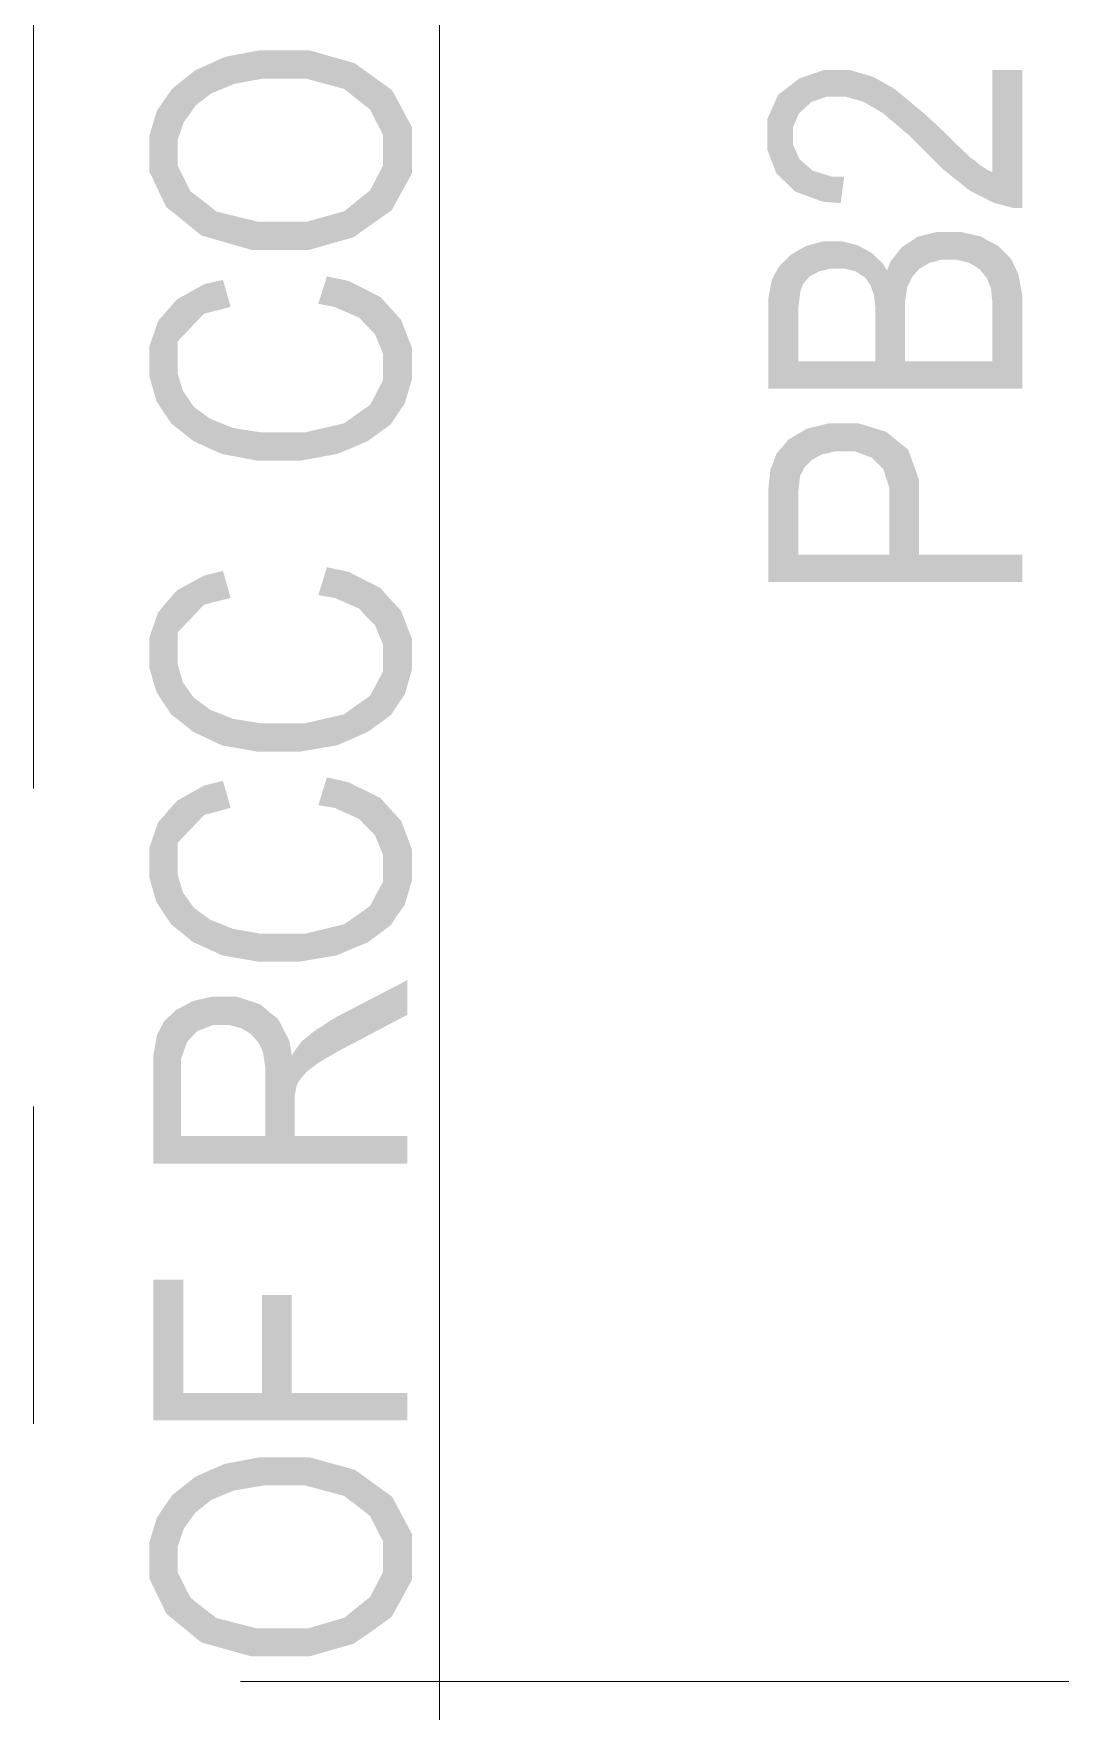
# Model space of a CAD drawing. Header units: millimetres. Extents: x 51.5 to 74.8, y 0.8 to 17.2.
# Drawn here: x 52.957 to 53.274, y 8.166 to 8.684 of the extents above; entities that cross this region are included whole.
import ezdxf

# ---------------------------------------------------------------- set-up
doc = ezdxf.new("R2010")
doc.units = ezdxf.units.MM
doc.layers.add('PDF_Geomertry', color=7, linetype='Continuous')
doc.layers.add('PDF_Solid Fills', color=7, linetype='Continuous')

msp = doc.modelspace()

# ---------------------------------------------------------------- hatches: boundary and pattern name
at = {"layer": 'PDF_Solid Fills', "transparency": 33554559}
h = msp.add_hatch(color=256, dxfattribs=at)
h.paths.add_polyline_path([(53.03385, 8.61717), (53.02385, 8.61717), (53.00843, 8.62161), (53.00301, 8.62606), (52.9976, 8.63036), (52.99232, 8.64147), (52.99232, 8.648), (52.99232, 8.65231), (52.99468, 8.66009), (52.99704, 8.66356), (52.99954, 8.66703), (53.00649, 8.67259), (53.01107, 8.67467), (53.01565, 8.67675), (53.02663, 8.67884), (53.03288, 8.67884), (53.04163, 8.67884), (53.05579, 8.67481), (53.06135, 8.67078), (53.06732, 8.66647), (53.07343, 8.65508), (53.07343, 8.648), (53.07343, 8.64078), (53.06718, 8.62939), (53.06107, 8.62509), (53.05538, 8.62106), (53.04176, 8.61717)])
h.paths.add_polyline_path([(53.03399, 8.62592), (53.04121, 8.62592), (53.0526, 8.62911), (53.05649, 8.63231), (53.06051, 8.6355), (53.06454, 8.64328), (53.06454, 8.64786), (53.06454, 8.65259), (53.06051, 8.6605), (53.05649, 8.6637), (53.05246, 8.66689), (53.04051, 8.67009), (53.03274, 8.67009), (53.0276, 8.67009), (53.01857, 8.66842), (53.01454, 8.66675), (53.01149, 8.6655), (53.00663, 8.66175), (53.00482, 8.65911), (53.00301, 8.65661), (53.00107, 8.65106), (53.00107, 8.64814), (53.00107, 8.64328), (53.0051, 8.63522), (53.00913, 8.63217), (53.01315, 8.62897), (53.02565, 8.62592)])
for points in [[(53.2526, 8.67272), (53.2619, 8.67272), (53.2619, 8.63009), (53.25913, 8.63009), (53.25288, 8.63175), (53.2494, 8.63356), (53.24579, 8.63536), (53.2376, 8.64189), (53.23288, 8.64661), (53.22732, 8.65217), (53.21885, 8.65939), (53.21579, 8.6612), (53.21288, 8.66286), (53.20718, 8.66453), (53.20454, 8.66453), (53.20163, 8.66453), (53.19676, 8.66286), (53.19482, 8.66106), (53.19288, 8.65925), (53.19107, 8.65495), (53.19107, 8.65245), (53.19107, 8.64967), (53.19315, 8.64509), (53.1951, 8.64342), (53.19718, 8.64161), (53.20301, 8.63981), (53.2069, 8.63981), (53.20579, 8.63161), (53.20024, 8.63203), (53.19163, 8.63522), (53.18885, 8.638), (53.18593, 8.64078), (53.18315, 8.64814), (53.18315, 8.65272), (53.18315, 8.65758), (53.18649, 8.66509), (53.18982, 8.66759), (53.19301, 8.67009), (53.20065, 8.67272), (53.20482, 8.67272), (53.20857, 8.67272), (53.21579, 8.67064), (53.21926, 8.6687), (53.2226, 8.66675), (53.23176, 8.65911), (53.2376, 8.6537), (53.24121, 8.65009), (53.24607, 8.6455), (53.24746, 8.64453), (53.24871, 8.64342), (53.25135, 8.64175), (53.2526, 8.6412)], [(53.04454, 8.6005), (53.04718, 8.60897), (53.05385, 8.60759), (53.06371, 8.60259), (53.0669, 8.59911), (53.0701, 8.5955), (53.07343, 8.58689), (53.07343, 8.58175), (53.07343, 8.57731), (53.07121, 8.56967), (53.06899, 8.56647), (53.0669, 8.56328), (53.05982, 8.55814), (53.0551, 8.55606), (53.05024, 8.55411), (53.03885, 8.55203), (53.03232, 8.55203), (53.02579, 8.55203), (53.01482, 8.55411), (53.01038, 8.55606), (53.00593, 8.55814), (52.99913, 8.56356), (52.99676, 8.56703), (52.99454, 8.5705), (52.99232, 8.57828), (52.99232, 8.58245), (52.99232, 8.58717), (52.9951, 8.59522), (52.99801, 8.59856), (53.00093, 8.60189), (53.0094, 8.60661), (53.0151, 8.60786), (53.01746, 8.59953), (53.00926, 8.59745), (53.00107, 8.58884), (53.00107, 8.58231), (53.00107, 8.57911), (53.00274, 8.57356), (53.0044, 8.5712), (53.00607, 8.5687), (53.01121, 8.56495), (53.01468, 8.56356), (53.01815, 8.56217), (53.0269, 8.56078), (53.03232, 8.56078), (53.04038, 8.56078), (53.05246, 8.56356), (53.05649, 8.56647), (53.06051, 8.56925), (53.06454, 8.57689), (53.06454, 8.58161), (53.06454, 8.58509), (53.06204, 8.59106), (53.05954, 8.5937), (53.05718, 8.5962), (53.04954, 8.59953)], [(53.04454, 8.5105), (53.04718, 8.51911), (53.05385, 8.51772), (53.06371, 8.51272), (53.0669, 8.50911), (53.0701, 8.50564), (53.07343, 8.49703), (53.07343, 8.49189), (53.07343, 8.48745), (53.07121, 8.47981), (53.06899, 8.47661), (53.0669, 8.47342), (53.05982, 8.46828), (53.0551, 8.4662), (53.05024, 8.46411), (53.03885, 8.46217), (53.03232, 8.46217), (53.02579, 8.46217), (53.01482, 8.46411), (53.01038, 8.4662), (53.00593, 8.46828), (52.99913, 8.4737), (52.99676, 8.47717), (52.99454, 8.48064), (52.99232, 8.48828), (52.99232, 8.49259), (52.99232, 8.49731), (52.9951, 8.50522), (52.99801, 8.5087), (53.00093, 8.51203), (53.0094, 8.51661), (53.0151, 8.518), (53.01746, 8.50967), (53.00926, 8.50758), (53.00107, 8.49897), (53.00107, 8.49245), (53.00107, 8.48925), (53.00274, 8.48356), (53.0044, 8.4812), (53.00607, 8.47884), (53.01121, 8.47509), (53.01468, 8.4737), (53.01815, 8.47231), (53.0269, 8.47092), (53.03232, 8.47092), (53.04038, 8.47092), (53.05246, 8.4737), (53.05649, 8.47661), (53.06051, 8.47939), (53.06454, 8.48703), (53.06454, 8.49175), (53.06454, 8.49522), (53.06204, 8.5012), (53.05954, 8.5037), (53.05718, 8.50634), (53.04954, 8.50967)], [(53.04454, 8.44564), (53.04718, 8.45425), (53.05385, 8.45272), (53.06371, 8.44786), (53.0669, 8.44425), (53.0701, 8.44078), (53.07343, 8.43203), (53.07343, 8.42703), (53.07343, 8.42245), (53.07121, 8.41481), (53.06899, 8.41175), (53.0669, 8.40856), (53.05982, 8.40328), (53.0551, 8.40134), (53.05024, 8.39925), (53.03885, 8.39731), (53.03232, 8.39731), (53.02579, 8.39731), (53.01482, 8.39925), (53.01038, 8.40134), (53.00593, 8.40328), (52.99913, 8.40884), (52.99676, 8.41231), (52.99454, 8.41578), (52.99232, 8.42342), (52.99232, 8.42772), (52.99232, 8.43231), (52.9951, 8.44036), (52.99801, 8.4437), (53.00093, 8.44703), (53.0094, 8.45175), (53.0151, 8.45314), (53.01746, 8.44481), (53.00926, 8.44259), (53.00107, 8.43397), (53.00107, 8.42759), (53.00107, 8.42425), (53.00274, 8.4187), (53.0044, 8.41634), (53.00607, 8.41397), (53.01121, 8.41022), (53.01468, 8.40884), (53.01815, 8.40745), (53.0269, 8.40592), (53.03232, 8.40592), (53.04038, 8.40592), (53.05246, 8.40884), (53.05649, 8.41161), (53.06051, 8.41453), (53.06454, 8.42203), (53.06454, 8.42675), (53.06454, 8.43022), (53.06204, 8.43634), (53.05954, 8.43884), (53.05718, 8.44134), (53.04954, 8.44481)], [(53.07204, 8.25564), (52.99357, 8.25564), (52.99357, 8.29911), (53.00288, 8.29911), (53.00288, 8.26411), (53.02718, 8.26411), (53.02718, 8.29439), (53.03635, 8.29439), (53.03635, 8.26411), (53.07204, 8.26411)]]:
    msp.add_hatch(color=256, dxfattribs=at).paths.add_polyline_path(points)
h = msp.add_hatch(color=256, dxfattribs=at)
h.paths.add_polyline_path([(53.2619, 8.57425), (53.18343, 8.57425), (53.18343, 8.59842), (53.18343, 8.60203), (53.18454, 8.60786), (53.18565, 8.61009), (53.1869, 8.61217), (53.19038, 8.61564), (53.19274, 8.61703), (53.19524, 8.61842), (53.20051, 8.61981), (53.20343, 8.61981), (53.20621, 8.61981), (53.21107, 8.61856), (53.21315, 8.61745), (53.21538, 8.6162), (53.21885, 8.61286), (53.2201, 8.61078), (53.22121, 8.61356), (53.22468, 8.618), (53.22704, 8.61953), (53.22954, 8.6212), (53.23565, 8.62272), (53.23913, 8.62272), (53.24274, 8.62272), (53.24899, 8.62134), (53.25163, 8.61981), (53.2544, 8.61842), (53.25829, 8.61453), (53.25954, 8.61203), (53.26065, 8.60967), (53.2619, 8.603), (53.2619, 8.5987)])
h.paths.add_polyline_path([(53.2526, 8.58272), (53.2526, 8.5987), (53.2526, 8.60134), (53.25218, 8.60536), (53.25163, 8.60661), (53.25093, 8.60842), (53.24871, 8.6112), (53.24718, 8.61217), (53.24551, 8.61314), (53.24149, 8.61411), (53.23913, 8.61411), (53.2369, 8.61411), (53.23315, 8.61314), (53.23163, 8.61217), (53.2301, 8.61134), (53.22788, 8.60884), (53.22718, 8.60731), (53.22635, 8.60578), (53.22565, 8.60092), (53.22565, 8.59759), (53.22565, 8.58272)])
h.paths.add_polyline_path([(53.21649, 8.58272), (53.21649, 8.59661), (53.21649, 8.59939), (53.21607, 8.60328), (53.21565, 8.60439), (53.2151, 8.60606), (53.21329, 8.6087), (53.2119, 8.60953), (53.21051, 8.6105), (53.20704, 8.61134), (53.20468, 8.61134), (53.2026, 8.61134), (53.19913, 8.6105), (53.1976, 8.60967), (53.19621, 8.60897), (53.19426, 8.60675), (53.19371, 8.60536), (53.19329, 8.60397), (53.19274, 8.59911), (53.19274, 8.59564), (53.19274, 8.58272)])
h = msp.add_hatch(color=256, dxfattribs=at)
h.paths.add_polyline_path([(53.2619, 8.51453), (53.18343, 8.51453), (53.18343, 8.5387), (53.18343, 8.543), (53.18413, 8.54939), (53.18496, 8.55134), (53.18593, 8.55411), (53.18968, 8.55856), (53.19246, 8.56022), (53.19524, 8.56189), (53.20204, 8.56356), (53.20607, 8.56356), (53.21135, 8.56356), (53.21996, 8.56092), (53.22329, 8.55814), (53.22663, 8.5555), (53.22996, 8.5462), (53.22996, 8.53953), (53.22996, 8.523), (53.2619, 8.523)])
h.paths.add_polyline_path([(53.22079, 8.523), (53.22079, 8.53967), (53.22079, 8.5437), (53.21899, 8.54939), (53.21718, 8.5512), (53.21538, 8.553), (53.2101, 8.55495), (53.20649, 8.55495), (53.20413, 8.55495), (53.2001, 8.55397), (53.19843, 8.55314), (53.19676, 8.55217), (53.19454, 8.54995), (53.19399, 8.5487), (53.19329, 8.54745), (53.19274, 8.54286), (53.19274, 8.53953), (53.19274, 8.523)])
h = msp.add_hatch(color=256, dxfattribs=at)
h.paths.add_polyline_path([(53.07204, 8.33495), (52.99357, 8.33495), (52.99357, 8.36342), (52.99357, 8.368), (52.99468, 8.37453), (52.99579, 8.37675), (52.9969, 8.37884), (53.00051, 8.38231), (53.00315, 8.3837), (53.00565, 8.38509), (53.01163, 8.38647), (53.01496, 8.38647), (53.0194, 8.38647), (53.02663, 8.38411), (53.0294, 8.38175), (53.03218, 8.37953), (53.03565, 8.37272), (53.03635, 8.36828), (53.03746, 8.37008), (53.03954, 8.37286), (53.04065, 8.3737), (53.04301, 8.37564), (53.04801, 8.37897), (53.05065, 8.3805), (53.07204, 8.39161), (53.07204, 8.38092), (53.05579, 8.37231), (53.05093, 8.36981), (53.04454, 8.36606), (53.04288, 8.36481), (53.04121, 8.36356), (53.03899, 8.36106), (53.03829, 8.35995), (53.03774, 8.3587), (53.03718, 8.35536), (53.03718, 8.35328), (53.03718, 8.34342), (53.07204, 8.34342)])
h.paths.add_polyline_path([(53.02815, 8.34342), (53.02815, 8.36175), (53.02815, 8.36481), (53.02746, 8.36939), (53.02676, 8.37092), (53.02593, 8.37245), (53.02371, 8.37495), (53.02218, 8.37592), (53.02065, 8.37675), (53.01704, 8.37772), (53.01496, 8.37772), (53.01204, 8.37772), (53.00732, 8.37592), (53.00565, 8.37425), (53.00399, 8.37245), (53.00218, 8.36731), (53.00218, 8.36384), (53.00218, 8.34342)])
h = msp.add_hatch(color=256, dxfattribs=at)
h.paths.add_polyline_path([(53.03385, 8.18272), (53.02385, 8.18272), (53.00843, 8.18703), (53.00301, 8.19147), (52.9976, 8.19592), (52.99232, 8.20689), (52.99232, 8.21356), (52.99232, 8.21772), (52.99468, 8.2255), (52.99704, 8.22911), (52.99954, 8.23259), (53.00649, 8.23814), (53.01107, 8.24022), (53.01565, 8.24217), (53.02663, 8.24425), (53.03288, 8.24425), (53.04163, 8.24425), (53.05579, 8.24036), (53.06135, 8.23634), (53.06732, 8.23203), (53.07343, 8.2205), (53.07343, 8.21342), (53.07343, 8.20633), (53.06718, 8.19495), (53.06107, 8.1905), (53.05538, 8.18661), (53.04176, 8.18272)])
h.paths.add_polyline_path([(53.03399, 8.19134), (53.04121, 8.19134), (53.0526, 8.19467), (53.05649, 8.19786), (53.06051, 8.20106), (53.06454, 8.20884), (53.06454, 8.21342), (53.06454, 8.21814), (53.06051, 8.22606), (53.05649, 8.22925), (53.05246, 8.23231), (53.04051, 8.2355), (53.03274, 8.2355), (53.0276, 8.2355), (53.01857, 8.23397), (53.01454, 8.23231), (53.01149, 8.23106), (53.00663, 8.22717), (53.00482, 8.22467), (53.00301, 8.22217), (53.00107, 8.21661), (53.00107, 8.21356), (53.00107, 8.2087), (53.0051, 8.20078), (53.00913, 8.19759), (53.01315, 8.19453), (53.02565, 8.19134)])

# ---------------------------------------------------------------- linework, layer by layer
at = {"layer": 'PDF_Geomertry', "lineweight": 0}
for points in [[(53.0819, 9.07717), (53.0819, 7.57536)], [(52.95663, 8.45078), (52.95663, 8.94134)], [(52.95663, 8.25453), (52.95663, 8.35259)], [(53.42399, 8.17495), (53.02051, 8.17495)]]:
    msp.add_lwpolyline(points, dxfattribs=at)

doc.saveas('drawing.dxf')
